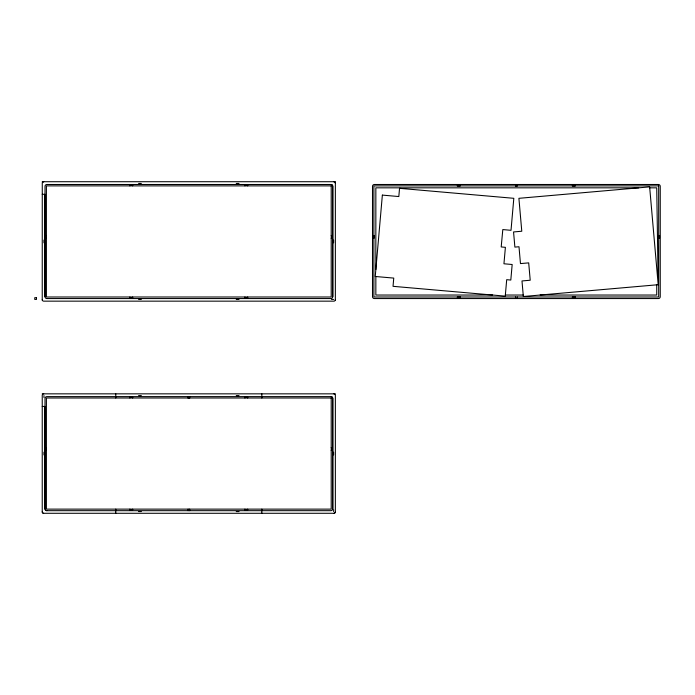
<?xml version="1.0" encoding="UTF-8"?>
<svg xmlns="http://www.w3.org/2000/svg" width="695" height="695" viewBox="0 0 695 695"><rect width="100%" height="100%" fill="white"/><g stroke="black" fill="none" stroke-linecap="round" stroke-linejoin="round"><path stroke-width="1.04" d="M46.869 510.686A1.859 1.859 0 0 1 45.01 508.827L45.01 406.445L42.239 406.445M46.869 298.555A1.859 1.859 0 0 1 45.01 296.695L45.01 194.313L42.239 194.313M46.843 510.686L330.898 510.686A1.859 1.859 0 0 0 332.757 508.827L332.757 398.478A1.842 1.842 0 0 0 331.072 396.628M46.843 298.555L330.898 298.555A1.859 1.859 0 0 0 332.757 296.695L332.757 186.347A1.842 1.842 0 0 0 331.072 184.505M334.06 513.275A1.494 1.494 0 0 0 335.285 512.224A1.494 1.494 0 0 0 335.355 511.928L335.364 395.351A1.503 1.503 0 0 0 333.852 393.839M658.191 284.707L523.344 296.504L521.988 280.954L530.216 280.233L528.695 262.875L520.468 263.587L518.991 246.751L514.882 247.107L513.553 231.948L521.78 231.227L518.904 198.318L649.634 186.877L658.191 284.707L656.732 187.832L649.721 187.832M42.239 181.716L335.364 181.716M138.574 183.445L141.346 183.445M236.248 183.445L239.028 183.445M638.705 187.832L375.847 187.832L375.847 269.53M46.4 235.501L45.531 235.501L45.531 238.272L46.4 238.272M331.202 235.501L332.062 235.501L332.062 238.272L331.202 238.272M492.625 295.036L375.847 295.036L375.847 276.532M505.352 295.036L523.213 295.036M540.111 295.036L656.732 295.036L656.732 284.828M138.574 299.423L141.346 299.423M236.248 299.423L239.028 299.423M331.454 299.423L333.626 299.423M42.239 393.839L335.364 393.839M138.574 395.577L141.346 395.577M236.248 395.577L239.028 395.577M46.4 447.623L45.531 447.623L45.531 450.403L46.4 450.403M331.202 447.623L332.062 447.623L332.062 450.403L331.202 450.403M138.574 511.555L141.346 511.555M236.248 511.555L239.028 511.555M43.733 393.848A1.494 1.494 0 0 0 42.239 395.238L42.239 511.781A1.651 1.651 0 0 0 42.386 512.458A1.486 1.486 0 0 0 43.681 513.284L333.852 513.284A1.512 1.512 0 0 0 335.355 511.894M517.245 184.488L517.245 186.138L515.508 186.138L515.508 184.488M517.245 296.913L517.245 298.555M515.508 296.913L515.508 298.555M189.666 396.619L189.666 398.174L188.102 398.174L188.102 396.619M189.666 509.122L189.666 510.686M188.102 509.122L188.102 510.686M333.921 181.664A1.555 1.555 0 0 1 335.355 183.219L335.355 299.762A1.512 1.512 0 0 1 333.852 301.161L43.629 301.152A1.486 1.486 0 0 1 42.247 299.667M333.626 240.044L333.626 242.824M333.626 452.176L333.626 454.956M333.626 509.644L333.626 511.555M332.757 296.695L332.757 186.347A1.859 1.859 0 0 0 331.037 184.496L46.869 184.488A1.859 1.859 0 0 0 45.01 186.347L45.01 296.695M332.757 508.827L332.757 398.478A1.859 1.859 0 0 0 330.898 396.619L46.869 396.619A1.859 1.859 0 0 0 45.01 398.478L45.01 508.827M261.833 393.839L261.833 398M261.833 509.122L261.833 513.284M247.698 185.878L247.698 185.009L244.927 185.009L244.927 185.878M247.698 297L247.698 297.86L244.927 297.86L244.927 297M247.698 398L247.698 397.14L244.927 397.14L244.927 398M247.698 509.122L247.698 509.991L244.927 509.991L244.927 509.122M132.675 185.878L132.675 185.009L129.904 185.009L129.904 185.878M132.675 297L132.675 297.86L129.904 297.86L129.904 297M132.675 398L132.675 397.14L129.904 397.14L129.904 398M132.675 509.122L132.675 509.991L129.904 509.991L129.904 509.122M115.77 393.839L115.77 398M115.77 509.122L115.77 513.284M43.967 240.044L43.967 242.824M43.967 395.577L43.967 397.479M43.967 452.176L43.967 454.956M46.296 510.599A1.85 1.85 0 0 1 45.158 509.6M43.629 513.284A1.503 1.503 0 0 1 42.239 511.781M333.852 181.716A1.503 1.503 0 0 1 335.364 183.219M42.386 300.327A1.651 1.651 0 0 1 42.239 299.649L42.273 182.881A1.512 1.512 0 0 1 43.75 181.708M42.386 182.568A1.494 1.494 0 0 1 43.533 181.725M335.355 299.806A1.494 1.494 0 0 1 335.294 300.092M382.363 195.104L375.239 276.48L393.752 278.096L393.031 286.323L505.256 296.139L506.698 279.685L510.808 280.05L512.172 264.5L503.945 263.779L505.395 247.333L501.199 246.942L502.806 229.567L511.016 230.323L513.814 198.31L399.538 188.319L398.817 196.546L382.363 195.104M658.391 184.488L374.362 184.488A1.859 1.859 0 0 0 372.503 186.347L372.503 296.695A1.859 1.859 0 0 0 374.362 298.555L658.391 298.555A1.859 1.859 0 0 0 660.25 296.695L660.25 186.347A1.859 1.859 0 0 0 658.391 184.488M460.168 185.009L457.388 185.009L457.388 186.052L460.168 186.052L460.168 185.009M575.191 185.009L572.411 185.009L572.411 186.052L575.191 186.052L575.191 185.009M331.202 185.878L46.4 185.878L46.4 297L331.202 297L331.202 185.878M658.686 185.878L373.893 185.878L373.893 297L658.686 297L658.686 185.878M374.066 235.501L373.024 235.501L373.024 238.272L374.066 238.272L374.066 235.501M659.555 235.501L658.513 235.501L658.513 238.272L659.555 238.272L659.555 235.501M460.168 296.826L457.388 296.826L457.388 297.86L460.168 297.86L460.168 296.826M575.191 296.826L572.411 296.826L572.411 297.86L575.191 297.86L575.191 296.826M36.488 297.686L34.75 297.686L34.75 299.423L36.488 299.423L36.488 297.686M331.202 398L46.4 398L46.4 509.122L331.202 509.122L331.202 398"/></g></svg>
